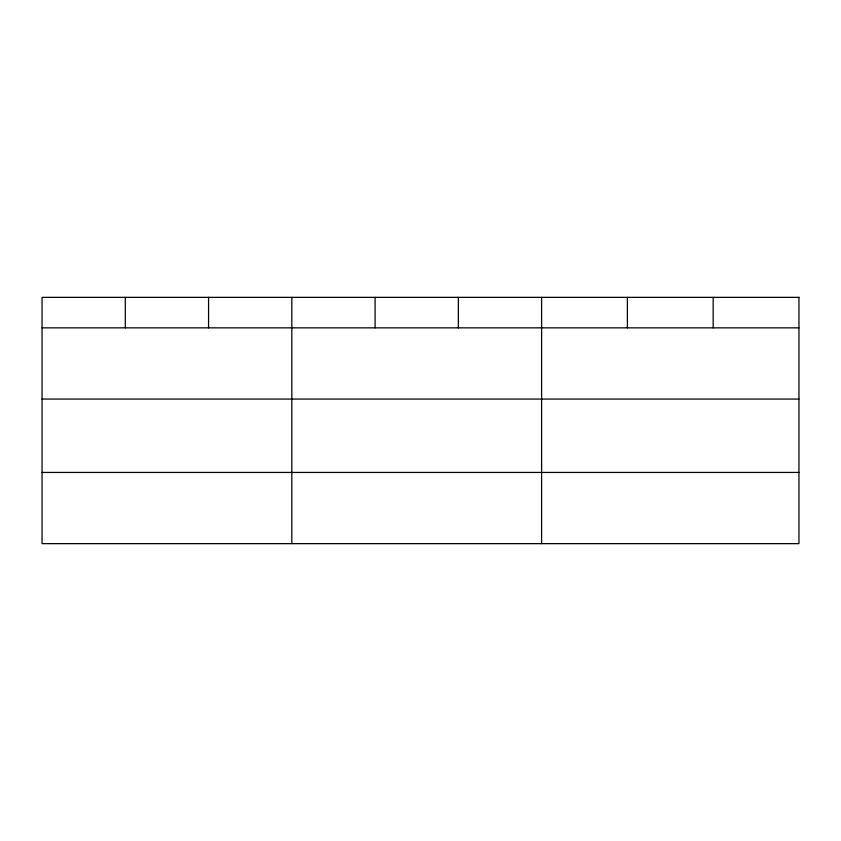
<?xml version="1.0" encoding="UTF-8"?>
<svg xmlns="http://www.w3.org/2000/svg" width="841" height="841" viewBox="0 0 841 841"><rect width="100%" height="100%" fill="white"/><g stroke="black" fill="none" stroke-linecap="round" stroke-linejoin="round"><path stroke-width="1.26" d="M42.05 327.853L798.95 327.853M42.05 399.065L798.95 399.065M42.05 472.432L798.95 472.432M713.168 297.357L713.168 327.853M627.386 297.357L627.386 327.853M541.604 297.357L541.604 543.643M458.345 297.357L458.345 327.853M375.086 297.357L375.086 327.853M291.827 297.357L291.827 543.643M208.568 297.357L208.568 327.853M125.309 297.357L125.309 327.853M798.95 297.357L42.05 297.357L42.05 543.643L798.95 543.643L798.95 297.357"/></g></svg>
